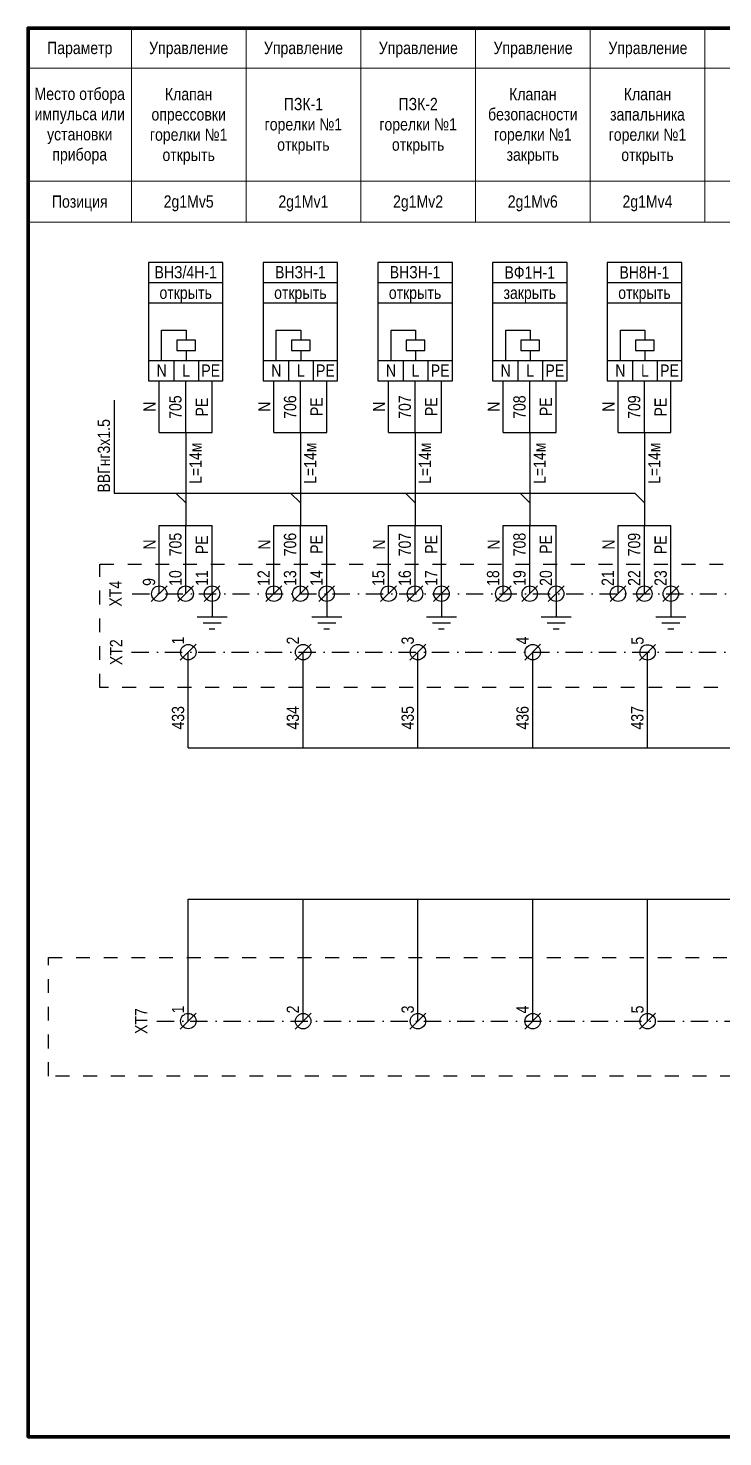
# Model space of a CAD drawing. Header units: millimetres. Extents: x -6000 to 26000, y -6000 to 26000.
# Drawn here: x 20 to 161.6, y -3328.4 to -3041.4 of the extents above; entities that cross this region are included whole.
import ezdxf

# ---------------------------------------------------------------- set-up
doc = ezdxf.new("R2010")
doc.units = ezdxf.units.MM
doc.header["$MEASUREMENT"] = 0
doc.linetypes.add('Штриховая', pattern=[5.644444, 2.822222, -2.822222])
doc.linetypes.add('Штрихпунктирная', pattern=[6.702778, 3.527778, -1.763889, 0, -1.411111])
for name, color, linetype, lineweight in [('0_Ном._пера__246', 7, 'Continuous', 100), ('2D - Общий_Ном._пера__1', 7, 'Continuous', 15), ('2D - Общий_Ном._пера__21', 7, 'Continuous', 30), ('Аннотация - Текст_Ном._пера__1', 7, 'Continuous', 15)]:
    doc.layers.add(name, color=color, linetype=linetype, lineweight=lineweight)
doc.styles.add('СГЕНЕРИР_СТИЛЬ_1', font='')
doc.styles.get('СГЕНЕРИР_СТИЛЬ_1').set_extended_font_data('Arial Narrow')

msp = doc.modelspace()

# ---------------------------------------------------------------- linework, layer by layer
at = {"layer": '0_Ном._пера__246', "color": 7, "linetype": 'Continuous', "lineweight": 100, "flags": 128}
msp.add_lwpolyline([(415, -3328.4), (415, -3041.4), (20, -3041.4), (20, -3328.4)], close=True, dxfattribs=at)
at = {"layer": '2D - Общий_Ном._пера__1', "color": 7, "linetype": 'Continuous', "lineweight": 15}
for p, q in [((41.03, -3041.4), (41.03, -3080.94)), ((41.03, -3041.4), (41.03, -3080.94)), ((64.4, -3041.4), (64.4, -3080.94)), ((87.77, -3041.4), (87.77, -3080.94)), ((111.15, -3041.4), (111.15, -3080.94)), ((134.52, -3041.4), (134.52, -3080.94)), ((157.89, -3041.4), (157.89, -3080.94)), ((20, -3049.52), (415, -3049.52)), ((20, -3072.58), (415, -3072.58)), ((20, -3080.94), (415, -3080.94))]:
    msp.add_line(p, q, dxfattribs=at)
at = {"layer": '2D - Общий_Ном._пера__21', "color": 7, "linetype": 'Continuous', "lineweight": 30}
for p, q in [((59.7, -3089.14), (44.49, -3089.14)), ((44.49, -3089.14), (44.49, -3113.25)), ((59.7, -3113.25), (59.7, -3089.14)), ((83.07, -3089.14), (67.87, -3089.14)), ((67.87, -3089.14), (67.87, -3113.25)), ((83.07, -3113.25), (83.07, -3089.14)), ((106.45, -3089.14), (91.24, -3089.14)), ((91.24, -3089.14), (91.24, -3113.25)), ((106.45, -3113.25), (106.45, -3089.14)), ((129.82, -3089.14), (114.61, -3089.14)), ((114.61, -3089.14), (114.61, -3113.25)), ((129.82, -3113.25), (129.82, -3089.14)), ((153.19, -3089.14), (137.99, -3089.14)), ((137.99, -3089.14), (137.99, -3113.25)), ((153.19, -3113.25), (153.19, -3089.14)), ((44.49, -3093.25), (59.7, -3093.25)), ((67.87, -3093.25), (83.07, -3093.25)), ((91.24, -3093.25), (106.45, -3093.25)), ((114.61, -3093.25), (129.82, -3093.25)), ((137.99, -3093.25), (153.19, -3093.25)), ((44.49, -3097.37), (59.7, -3097.37)), ((67.87, -3097.37), (83.07, -3097.37)), ((91.24, -3097.37), (106.45, -3097.37)), ((114.61, -3097.37), (129.82, -3097.37)), ((137.99, -3097.37), (153.19, -3097.37)), ((47.2, -3109.14), (47.2, -3102.91)), ((47.2, -3102.91), (52.2, -3102.91)), ((54.1, -3105), (50.29, -3105)), ((50.29, -3105), (50.29, -3107.04)), ((52.2, -3102.91), (52.2, -3105)), ((54.1, -3107.04), (54.1, -3105)), ((70.57, -3109.14), (70.57, -3102.91)), ((70.57, -3102.91), (75.57, -3102.91)), ((77.48, -3105), (73.67, -3105)), ((73.67, -3105), (73.67, -3107.04)), ((75.57, -3102.91), (75.57, -3105)), ((77.48, -3107.04), (77.48, -3105)), ((93.95, -3109.14), (93.95, -3102.91)), ((93.95, -3102.91), (98.95, -3102.91)), ((100.85, -3105), (97.04, -3105)), ((97.04, -3105), (97.04, -3107.04)), ((98.95, -3102.91), (98.95, -3105)), ((100.85, -3107.04), (100.85, -3105)), ((117.32, -3109.14), (117.32, -3102.91)), ((117.32, -3102.91), (122.32, -3102.91)), ((124.22, -3105), (120.41, -3105)), ((120.41, -3105), (120.41, -3107.04)), ((122.32, -3102.91), (122.32, -3105)), ((124.22, -3107.04), (124.22, -3105)), ((140.69, -3109.14), (140.69, -3102.91)), ((140.69, -3102.91), (145.69, -3102.91)), ((147.6, -3105), (143.79, -3105)), ((143.79, -3105), (143.79, -3107.04)), ((145.69, -3102.91), (145.69, -3105)), ((147.6, -3107.04), (147.6, -3105)), ((50.29, -3107.04), (54.1, -3107.04)), ((52.2, -3107.04), (52.2, -3109.14)), ((73.67, -3107.04), (77.48, -3107.04)), ((75.57, -3107.04), (75.57, -3109.14)), ((97.04, -3107.04), (100.85, -3107.04)), ((98.95, -3107.04), (98.95, -3109.14)), ((120.41, -3107.04), (124.22, -3107.04)), ((122.32, -3107.04), (122.32, -3109.14)), ((143.79, -3107.04), (147.6, -3107.04)), ((145.69, -3107.04), (145.69, -3109.14)), ((44.7, -3109.14), (59.7, -3109.14)), ((49.7, -3109.14), (49.7, -3113.25)), ((54.7, -3109.14), (54.7, -3113.25)), ((68.07, -3109.14), (83.07, -3109.14)), ((73.07, -3109.14), (73.07, -3113.25)), ((78.07, -3109.14), (78.07, -3113.25)), ((91.45, -3109.14), (106.45, -3109.14)), ((96.45, -3109.14), (96.45, -3113.25)), ((101.45, -3109.14), (101.45, -3113.25)), ((114.82, -3109.14), (129.82, -3109.14)), ((119.82, -3109.14), (119.82, -3113.25)), ((124.82, -3109.14), (124.82, -3113.25)), ((138.19, -3109.14), (153.19, -3109.14)), ((143.19, -3109.14), (143.19, -3113.25)), ((148.19, -3109.14), (148.19, -3113.25)), ((44.49, -3113.25), (59.7, -3113.25)), ((46.71, -3123.79), (46.71, -3113.25)), ((52.1, -3123.79), (52.1, -3113.25)), ((57.48, -3123.79), (57.48, -3113.25)), ((67.87, -3113.25), (83.07, -3113.25)), ((70.09, -3123.79), (70.09, -3113.25)), ((75.47, -3123.79), (75.47, -3113.25)), ((80.85, -3123.79), (80.85, -3113.25)), ((91.24, -3113.25), (106.45, -3113.25)), ((93.46, -3123.79), (93.46, -3113.25)), ((98.84, -3123.79), (98.84, -3113.25)), ((104.23, -3123.79), (104.23, -3113.25)), ((114.61, -3113.25), (129.82, -3113.25)), ((116.83, -3123.79), (116.83, -3113.25)), ((122.22, -3123.79), (122.22, -3113.25)), ((127.6, -3123.79), (127.6, -3113.25)), ((137.99, -3113.25), (153.19, -3113.25)), ((140.21, -3123.79), (140.21, -3113.25)), ((145.59, -3123.79), (145.59, -3113.25)), ((150.97, -3123.79), (150.97, -3113.25)), ((37.51, -3117.17), (37.51, -3136.11)), ((46.71, -3123.79), (57.48, -3123.79)), ((52.1, -3123.79), (52.1, -3142.76)), ((70.09, -3123.79), (80.85, -3123.79)), ((75.47, -3123.79), (75.47, -3142.76)), ((93.46, -3123.79), (104.23, -3123.79)), ((98.84, -3123.79), (98.84, -3142.76)), ((116.83, -3123.79), (127.6, -3123.79)), ((122.22, -3123.79), (122.22, -3142.76)), ((140.21, -3123.79), (150.97, -3123.79)), ((145.59, -3123.79), (145.59, -3142.76)), ((37.51, -3136.11), (143.61, -3136.11)), ((52.1, -3138.08), (50.12, -3136.11)), ((75.47, -3138.08), (73.49, -3136.11)), ((98.84, -3138.08), (96.87, -3136.11)), ((122.22, -3138.08), (120.24, -3136.11)), ((145.59, -3138.08), (143.61, -3136.11)), ((46.71, -3156.62), (46.71, -3142.76)), ((46.71, -3142.76), (57.48, -3142.76)), ((52.1, -3156.62), (52.1, -3142.76)), ((57.48, -3156.62), (57.48, -3142.76)), ((70.09, -3156.62), (70.09, -3142.76)), ((70.09, -3142.76), (80.85, -3142.76)), ((75.47, -3156.62), (75.47, -3142.76)), ((80.85, -3156.62), (80.85, -3142.76)), ((93.46, -3156.62), (93.46, -3142.76)), ((93.46, -3142.76), (104.23, -3142.76)), ((98.84, -3156.62), (98.84, -3142.76)), ((104.23, -3156.62), (104.23, -3142.76)), ((116.83, -3156.62), (116.83, -3142.76)), ((116.83, -3142.76), (127.6, -3142.76)), ((122.22, -3156.62), (122.22, -3142.76)), ((127.6, -3156.62), (127.6, -3142.76)), ((140.21, -3156.62), (140.21, -3142.76)), ((140.21, -3142.76), (150.97, -3142.76)), ((145.59, -3156.62), (145.59, -3142.76)), ((150.97, -3156.62), (150.97, -3142.76)), ((45.09, -3158.24), (48.32, -3155.01)), ((50.47, -3158.24), (53.7, -3155.01)), ((55.85, -3158.24), (59.09, -3155.01)), ((57.48, -3156.62), (57.48, -3161.31)), ((68.46, -3158.24), (71.7, -3155.01)), ((73.84, -3158.24), (77.08, -3155.01)), ((79.23, -3158.24), (82.46, -3155.01)), ((80.85, -3156.62), (80.85, -3161.31)), ((91.83, -3158.24), (95.07, -3155.01)), ((97.22, -3158.24), (100.45, -3155.01)), ((102.6, -3158.24), (105.83, -3155.01)), ((104.23, -3156.62), (104.23, -3161.31)), ((115.21, -3158.24), (118.44, -3155.01)), ((120.59, -3158.24), (123.82, -3155.01)), ((125.97, -3158.24), (129.21, -3155.01)), ((127.6, -3156.62), (127.6, -3161.31)), ((138.58, -3158.24), (141.82, -3155.01)), ((143.96, -3158.24), (147.2, -3155.01)), ((149.35, -3158.24), (152.58, -3155.01)), ((150.97, -3156.62), (150.97, -3161.31)), ((54.43, -3161.31), (60.53, -3161.31)), ((55.66, -3162.54), (59.3, -3162.54)), ((77.8, -3161.31), (83.9, -3161.31)), ((79.03, -3162.54), (82.67, -3162.54)), ((101.18, -3161.31), (107.27, -3161.31)), ((102.41, -3162.54), (106.04, -3162.54)), ((124.55, -3161.31), (130.65, -3161.31)), ((125.78, -3162.54), (129.42, -3162.54)), ((147.92, -3161.31), (154.02, -3161.31)), ((149.15, -3162.54), (152.79, -3162.54)), ((56.89, -3163.77), (58.06, -3163.77)), ((80.27, -3163.77), (81.44, -3163.77)), ((103.64, -3163.77), (104.81, -3163.77)), ((127.01, -3163.77), (128.18, -3163.77)), ((150.39, -3163.77), (151.56, -3163.77)), ((51.01, -3170.17), (54.25, -3166.93)), ((74.41, -3170.17), (77.65, -3166.93)), ((97.81, -3170.17), (101.04, -3166.93)), ((121.21, -3170.17), (124.44, -3166.93)), ((144.6, -3170.21), (147.84, -3166.98)), ((52.64, -3188.05), (52.64, -3168.54)), ((76.04, -3188.05), (76.04, -3168.54)), ((99.43, -3188.05), (99.43, -3168.54)), ((122.83, -3188.05), (122.83, -3168.54)), ((146.23, -3188.05), (146.23, -3168.58)), ((52.64, -3188.05), (307.86, -3188.05)), ((52.64, -3243.7), (52.64, -3218.86)), ((52.64, -3218.86), (307.86, -3218.86)), ((76.04, -3243.71), (76.04, -3218.86)), ((99.43, -3243.71), (99.43, -3218.86)), ((122.83, -3243.72), (122.83, -3218.86)), ((146.23, -3243.71), (146.23, -3218.86)), ((51.01, -3245.32), (54.25, -3242.09)), ((74.41, -3245.34), (77.65, -3242.1)), ((97.81, -3245.34), (101.04, -3242.1)), ((121.21, -3245.35), (124.44, -3242.11)), ((144.6, -3245.34), (147.84, -3242.1))]:
    msp.add_line(p, q, dxfattribs=at)
at = {"layer": '2D - Общий_Ном._пера__21', "color": 7, "linetype": 'Штриховая', "lineweight": 30}
for p, q in [((34.58, -3175.76), (34.63, -3150.6)), ((34.64, -3150.6), (318.57, -3150.6)), ((318.57, -3175.77), (34.58, -3175.76)), ((24.11, -3230.76), (412.23, -3230.76)), ((24.11, -3254.9), (24.11, -3230.76)), ((412.23, -3254.9), (24.11, -3254.9))]:
    msp.add_line(p, q, dxfattribs=at)
at = {"layer": '2D - Общий_Ном._пера__21', "color": 7, "linetype": 'Штрихпунктирная', "lineweight": 30}
for p, q in [((41.2, -3156.62), (313.76, -3156.62)), ((41.05, -3168.54), (314.32, -3168.54)), ((46.23, -3243.7), (406.5, -3243.7))]:
    msp.add_line(p, q, dxfattribs=at)
at = {"layer": '2D - Общий_Ном._пера__21', "color": 7, "linetype": 'Continuous', "lineweight": 30}
for centre in [(46.71, -3156.62), (52.1, -3156.62), (57.48, -3156.62), (70.09, -3156.62), (75.47, -3156.62), (80.85, -3156.62), (93.46, -3156.62), (98.84, -3156.62), (104.23, -3156.62), (116.83, -3156.62), (122.22, -3156.62), (127.6, -3156.62), (140.21, -3156.62), (145.59, -3156.62), (150.97, -3156.62), (52.64, -3168.54), (76.04, -3168.54), (99.43, -3168.54), (122.83, -3168.54), (146.23, -3168.58), (52.64, -3243.7), (76.04, -3243.71), (99.43, -3243.71), (122.83, -3243.72), (146.23, -3243.71)]:
    msp.add_circle(centre, 1.57, dxfattribs=at)

# ---------------------------------------------------------------- texts
at = {"layer": 'Аннотация - Текст_Ном._пера__1', "color": 7, "linetype": 'Continuous', "lineweight": 15, "char_height": 2.5, "attachment_point": 2, "style": 'СГЕНЕРИР_СТИЛЬ_1'}
for s, insert in [('\\A1;{\\pqc;\\fArial Narrow|b0|i0|c204|p34;Параметр}', (30.51, -3044.18)), ('\\A1;{\\pqc;\\fArial Narrow|b0|i0|c204|p34;Управление}', (52.71, -3044.18)), ('\\A1;{\\pqc;\\fArial Narrow|b0|i0|c204|p34;Управление}', (76.11, -3044.18)), ('\\A1;{\\pqc;\\fArial Narrow|b0|i0|c204|p34;Управление}', (99.51, -3044.18)), ('\\A1;{\\pqc;\\fArial Narrow|b0|i0|c204|p34;Управление}', (122.9, -3044.18)), ('\\A1;{\\pqc;\\fArial Narrow|b0|i0|c204|p34;Управление}', (146.3, -3044.18)), ('\\A1;{\\pqc;\\fArial Narrow|b0|i0|c204|p34;Позиция}', (30.51, -3075.48)), ('\\A1;{\\pqc;\\fArial Narrow|b0|i0|c204|p34;2\\fArial Narrow|b0|i0|c204|p34;g1Mv5}', (52.71, -3075.47)), ('\\A1;{\\pqc;\\fArial Narrow|b0|i0|c204|p34;2\\fArial Narrow|b0|i0|c204|p34;g1Mv1}', (76.09, -3075.47)), ('\\A1;{\\pqc;\\fArial Narrow|b0|i0|c204|p34;2\\fArial Narrow|b0|i0|c204|p34;g1Mv2}', (99.46, -3075.47)), ('\\A1;{\\pqc;\\fArial Narrow|b0|i0|c204|p34;2\\fArial Narrow|b0|i0|c204|p34;g1Mv6}', (122.83, -3075.47)), ('\\A1;{\\pqc;\\fArial Narrow|b0|i0|c204|p34;2\\fArial Narrow|b0|i0|c204|p34;g1Mv4}', (146.21, -3075.47)), ('\\A1;{\\pqc;\\fArial Narrow|b0|i0|c204|p34;ВНЗ/4Н-1}', (52.1, -3089.87)), ('\\A1;{\\pqc;\\fArial Narrow|b0|i0|c204|p34;ВНЗН-1}', (75.47, -3089.87)), ('\\A1;{\\pqc;\\fArial Narrow|b0|i0|c204|p34;ВНЗН-1}', (98.84, -3089.87)), ('\\A1;{\\pqc;\\fArial Narrow|b0|i0|c204|p34;ВФ1Н-1}', (122.22, -3089.91)), ('\\A1;{\\pqc;\\fArial Narrow|b0|i0|c204|p34;ВН8Н-1}', (145.59, -3089.91)), ('\\A1;{\\pqc;\\fArial Narrow|b0|i0|c204|p34;открыть}', (52.1, -3094.06)), ('\\A1;{\\pqc;\\fArial Narrow|b0|i0|c204|p34;открыть}', (75.47, -3094.06)), ('\\A1;{\\pqc;\\fArial Narrow|b0|i0|c204|p34;открыть}', (98.84, -3094.06)), ('\\A1;{\\pqc;\\fArial Narrow|b0|i0|c204|p34;закрыть}', (122.22, -3094.06)), ('\\A1;{\\pqc;\\fArial Narrow|b0|i0|c204|p34;открыть}', (145.59, -3094.06)), ('\\A1;{\\pqc;\\fArial Narrow|b0|i0|c204|p34;N}', (47.2, -3109.92)), ('\\A1;{\\pqc;\\fArial Narrow|b0|i0|c204|p34;L}', (52.2, -3109.92)), ('\\A1;{\\pqc;\\fArial Narrow|b0|i0|c204|p34;PE}', (57.2, -3109.92)), ('\\A1;{\\pqc;\\fArial Narrow|b0|i0|c204|p34;N}', (70.57, -3109.92)), ('\\A1;{\\pqc;\\fArial Narrow|b0|i0|c204|p34;L}', (75.57, -3109.92)), ('\\A1;{\\pqc;\\fArial Narrow|b0|i0|c204|p34;PE}', (80.57, -3109.92)), ('\\A1;{\\pqc;\\fArial Narrow|b0|i0|c204|p34;N}', (93.95, -3109.92)), ('\\A1;{\\pqc;\\fArial Narrow|b0|i0|c204|p34;L}', (98.95, -3109.92)), ('\\A1;{\\pqc;\\fArial Narrow|b0|i0|c204|p34;PE}', (103.95, -3109.92)), ('\\A1;{\\pqc;\\fArial Narrow|b0|i0|c204|p34;N}', (117.32, -3109.92)), ('\\A1;{\\pqc;\\fArial Narrow|b0|i0|c204|p34;L}', (122.32, -3109.92)), ('\\A1;{\\pqc;\\fArial Narrow|b0|i0|c204|p34;PE}', (127.32, -3109.92)), ('\\A1;{\\pqc;\\fArial Narrow|b0|i0|c204|p34;N}', (140.69, -3109.92)), ('\\A1;{\\pqc;\\fArial Narrow|b0|i0|c204|p34;L}', (145.69, -3109.92)), ('\\A1;{\\pqc;\\fArial Narrow|b0|i0|c204|p34;PE}', (150.69, -3109.92))]:
    msp.add_mtext(s, dxfattribs=dict(at, insert=insert))
for s, insert, width, line_spacing_factor in [('\\A1;{\\pqc;\\fArial Narrow|b0|i0|c204|p34;Место отбора импульса или установки прибора}', (30.51, -3053.54), 21.0254, 0.986465), ('\\A1;{\\pqc;\\fArial Narrow|b0|i0|c204|p34;Клапан опрессовки горелки №1 открыт\\fArial Narrow|b0|i0|c204|p34;ь}', (52.71, -3053.59), 23.3734, 0.990186), ('\\A1;{\\pqc;\\fArial Narrow|b0|i0|c204|p34;Клапан безопасности горелки №1 закрыть}', (122.84, -3053.59), 23.3734, 0.985638), ('\\A1;{\\pqc;\\fArial Narrow|b0|i0|c204|p34;Клапан запальника горелки №1 открыть}', (146.21, -3053.59), 23.3734, 0.990186), ('\\A1;{\\pqc;\\fArial Narrow|b0|i0|c204|p34;ПЗК-1\\P\\pqc;\\fArial Narrow|b0|i0|c204|p34;горелки №1 открыть}', (76.09, -3055.61), 23.3734, 0.991331), ('\\A1;{\\pqc;\\fArial Narrow|b0|i0|c204|p34;ПЗК-2\\P\\pqc;\\fArial Narrow|b0|i0|c204|p34;горелки №1 открыть}', (99.47, -3055.61), 23.3734, 0.991331)]:
    msp.add_mtext(s, dxfattribs=dict(at, insert=insert, width=width, line_spacing_factor=line_spacing_factor))
at = {"layer": 'Аннотация - Текст_Ном._пера__1', "color": 7, "linetype": 'Continuous', "lineweight": 15, "char_height": 2.5, "attachment_point": 2, "rotation": 90, "style": 'СГЕНЕРИР_СТИЛЬ_1'}
for s, insert in [('\\A1;{\\pqc;\\fArial Narrow|b0|i0|c204|p34;70\\fArial Narrow|b0|i0|c204|p34;5}', (48.75, -3118.61)), ('\\A1;{\\pqc;\\fArial Narrow|b0|i0|c204|p34;70\\fArial Narrow|b0|i0|c204|p34;6}', (72.12, -3118.61)), ('\\A1;{\\pqc;\\fArial Narrow|b0|i0|c204|p34;PE}', (77.52, -3118.52)), ('\\A1;{\\pqc;\\fArial Narrow|b0|i0|c204|p34;70\\fArial Narrow|b0|i0|c204|p34;7}', (95.5, -3118.61)), ('\\A1;{\\pqc;\\fArial Narrow|b0|i0|c204|p34;PE}', (100.89, -3118.52)), ('\\A1;{\\pqc;\\fArial Narrow|b0|i0|c204|p34;70\\fArial Narrow|b0|i0|c204|p34;8}', (118.87, -3118.61)), ('\\A1;{\\pqc;\\fArial Narrow|b0|i0|c204|p34;PE}', (124.26, -3118.52)), ('\\A1;{\\pqc;\\fArial Narrow|b0|i0|c204|p34;70\\fArial Narrow|b0|i0|c204|p34;9}', (142.24, -3118.61)), ('\\A1;{\\pqc;\\fArial Narrow|b0|i0|c204|p34;N}', (43.5, -3118.52)), ('\\A1;{\\pqc;\\fArial Narrow|b0|i0|c204|p34;PE}', (54.14, -3118.61)), ('\\A1;{\\pqc;\\fArial Narrow|b0|i0|c204|p34;N}', (66.88, -3118.52)), ('\\A1;{\\pqc;\\fArial Narrow|b0|i0|c204|p34;N}', (90.25, -3118.52)), ('\\A1;{\\pqc;\\fArial Narrow|b0|i0|c204|p34;N}', (113.62, -3118.52)), ('\\A1;{\\pqc;\\fArial Narrow|b0|i0|c204|p34;N}', (137, -3118.52)), ('\\A1;{\\pqc;\\fArial Narrow|b0|i0|c204|p34;PE}', (147.64, -3118.61)), ('\\A1;{\\pqc;\\fArial Narrow|b0|i0|c204|p34;ВВГнг\\fArial Narrow|b0|i0|c204|p34;3\\fArial Narrow|b0|i0|c204|p34;х1.5}', (34.17, -3128.54)), ('\\A1;{\\pqc;\\fArial Narrow|b0|i0|c204|p34;L=1\\fArial Narrow|b0|i0|c204|p34;4\\fArial Narrow|b0|i0|c204|p34;м}', (52.87, -3130.05)), ('\\A1;{\\pqc;\\fArial Narrow|b0|i0|c204|p34;L=\\fArial Narrow|b0|i0|c204|p34;14\\fArial Narrow|b0|i0|c204|p34;м}', (76.24, -3130.05)), ('\\A1;{\\pqc;\\fArial Narrow|b0|i0|c204|p34;L=1\\fArial Narrow|b0|i0|c204|p34;4\\fArial Narrow|b0|i0|c204|p34;м}', (99.61, -3130.05)), ('\\A1;{\\pqc;\\fArial Narrow|b0|i0|c204|p34;L=1\\fArial Narrow|b0|i0|c204|p34;4\\fArial Narrow|b0|i0|c204|p34;м}', (122.99, -3130.05)), ('\\A1;{\\pqc;\\fArial Narrow|b0|i0|c204|p34;L=1\\fArial Narrow|b0|i0|c204|p34;4\\fArial Narrow|b0|i0|c204|p34;м}', (146.36, -3130.05)), ('\\A1;{\\pqc;\\fArial Narrow|b0|i0|c204|p34;70\\fArial Narrow|b0|i0|c204|p34;5}', (48.75, -3146.61)), ('\\A1;{\\pqc;\\fArial Narrow|b0|i0|c204|p34;PE}', (54.14, -3146.68)), ('\\A1;{\\pqc;\\fArial Narrow|b0|i0|c204|p34;70\\fArial Narrow|b0|i0|c204|p34;6}', (72.12, -3146.61)), ('\\A1;{\\pqc;\\fArial Narrow|b0|i0|c204|p34;PE}', (77.52, -3146.59)), ('\\A1;{\\pqc;\\fArial Narrow|b0|i0|c204|p34;70\\fArial Narrow|b0|i0|c204|p34;7}', (95.5, -3146.61)), ('\\A1;{\\pqc;\\fArial Narrow|b0|i0|c204|p34;PE}', (100.89, -3146.59)), ('\\A1;{\\pqc;\\fArial Narrow|b0|i0|c204|p34;70\\fArial Narrow|b0|i0|c204|p34;8}', (118.87, -3146.61)), ('\\A1;{\\pqc;\\fArial Narrow|b0|i0|c204|p34;PE}', (124.26, -3146.59)), ('\\A1;{\\pqc;\\fArial Narrow|b0|i0|c204|p34;70\\fArial Narrow|b0|i0|c204|p34;9}', (142.24, -3146.61)), ('\\A1;{\\pqc;\\fArial Narrow|b0|i0|c204|p34;PE}', (147.64, -3146.68)), ('\\A1;{\\pqc;\\fArial Narrow|b0|i0|c204|p34;N}', (43.5, -3146.61)), ('\\A1;{\\pqc;\\fArial Narrow|b0|i0|c204|p34;N}', (66.88, -3146.61)), ('\\A1;{\\pqc;\\fArial Narrow|b0|i0|c204|p34;N}', (90.25, -3146.61)), ('\\A1;{\\pqc;\\fArial Narrow|b0|i0|c204|p34;N}', (113.62, -3146.61)), ('\\A1;{\\pqc;\\fArial Narrow|b0|i0|c204|p34;N}', (137, -3146.61)), ('\\A1;{\\pqc;\\fArial Narrow|b0|i0|c204|p34;XT\\fArial Narrow|b0|i0|c204|p34;4}', (36.55, -3156.62)), ('\\A1;{\\pqc;\\fArial Narrow|b0|i0|c204|p34;9}', (43.37, -3154.24)), ('\\A1;{\\pqc;\\fArial Narrow|b0|i0|c204|p34;10}', (48.75, -3153.44)), ('\\A1;{\\pqc;\\fArial Narrow|b0|i0|c204|p34;11}', (54.13, -3153.44)), ('\\A1;{\\pqc;\\fArial Narrow|b0|i0|c204|p34;12}', (66.74, -3153.44)), ('\\A1;{\\pqc;\\fArial Narrow|b0|i0|c204|p34;1\\fArial Narrow|b0|i0|c204|p34;3}', (72.12, -3153.44)), ('\\A1;{\\pqc;\\fArial Narrow|b0|i0|c204|p34;1\\fArial Narrow|b0|i0|c204|p34;4}', (77.51, -3153.44)), ('\\A1;{\\pqc;\\fArial Narrow|b0|i0|c204|p34;15}', (90.11, -3153.44)), ('\\A1;{\\pqc;\\fArial Narrow|b0|i0|c204|p34;1\\fArial Narrow|b0|i0|c204|p34;6}', (95.5, -3153.44)), ('\\A1;{\\pqc;\\fArial Narrow|b0|i0|c204|p34;1\\fArial Narrow|b0|i0|c204|p34;7}', (100.88, -3153.44)), ('\\A1;{\\pqc;\\fArial Narrow|b0|i0|c204|p34;18}', (113.49, -3153.44)), ('\\A1;{\\pqc;\\fArial Narrow|b0|i0|c204|p34;1\\fArial Narrow|b0|i0|c204|p34;9}', (118.87, -3153.44)), ('\\A1;{\\pqc;\\fArial Narrow|b0|i0|c204|p34;20}', (124.25, -3153.44)), ('\\A1;{\\pqc;\\fArial Narrow|b0|i0|c204|p34;21}', (136.86, -3153.44)), ('\\A1;{\\pqc;\\fArial Narrow|b0|i0|c204|p34;22}', (142.24, -3153.44)), ('\\A1;{\\pqc;\\fArial Narrow|b0|i0|c204|p34;23}', (147.63, -3153.44)), ('\\A1;{\\pqc;\\fArial Narrow|b0|i0|c204|p34;1}', (49.29, -3166.17)), ('\\A1;{\\pqc;\\fArial Narrow|b0|i0|c204|p34;2}', (72.69, -3166.17)), ('\\A1;{\\pqc;\\fArial Narrow|b0|i0|c204|p34;3}', (96.09, -3166.17)), ('\\A1;{\\pqc;\\fArial Narrow|b0|i0|c204|p34;4}', (119.5, -3166.17)), ('\\A1;{\\pqc;\\fArial Narrow|b0|i0|c204|p34;5}', (142.92, -3166.21)), ('\\A1;{\\pqc;\\fArial Narrow|b0|i0|c204|p34;XT\\fArial Narrow|b0|i0|c204|p34;2}', (36.67, -3168.54)), ('\\A1;{\\pqc;\\fArial Narrow|b0|i0|c204|p34;4\\fArial Narrow|b0|i0|c204|p34;33}', (49.29, -3181.91)), ('\\A1;{\\pqc;\\fArial Narrow|b0|i0|c204|p34;4\\fArial Narrow|b0|i0|c204|p34;34}', (72.69, -3181.91)), ('\\A1;{\\pqc;\\fArial Narrow|b0|i0|c204|p34;4\\fArial Narrow|b0|i0|c204|p34;35}', (96.09, -3181.91)), ('\\A1;{\\pqc;\\fArial Narrow|b0|i0|c204|p34;4\\fArial Narrow|b0|i0|c204|p34;36}', (119.49, -3181.91)), ('\\A1;{\\pqc;\\fArial Narrow|b0|i0|c204|p34;4\\fArial Narrow|b0|i0|c204|p34;37}', (142.88, -3181.91)), ('\\A1;{\\pqc;\\fArial Narrow|b0|i0|c204|p34;XT\\fArial Narrow|b0|i0|c204|p34;7}', (41.78, -3243.7)), ('\\A1;{\\pqc;\\fArial Narrow|b0|i0|c204|p34;1}', (49.29, -3241.32)), ('\\A1;{\\pqc;\\fArial Narrow|b0|i0|c204|p34;2}', (72.69, -3241.33)), ('\\A1;{\\pqc;\\fArial Narrow|b0|i0|c204|p34;3}', (96.09, -3241.33)), ('\\A1;{\\pqc;\\fArial Narrow|b0|i0|c204|p34;4}', (119.5, -3241.35)), ('\\A1;{\\pqc;\\fArial Narrow|b0|i0|c204|p34;5}', (142.92, -3241.33))]:
    msp.add_mtext(s, dxfattribs=dict(at, insert=insert))

doc.saveas('drawing.dxf')
